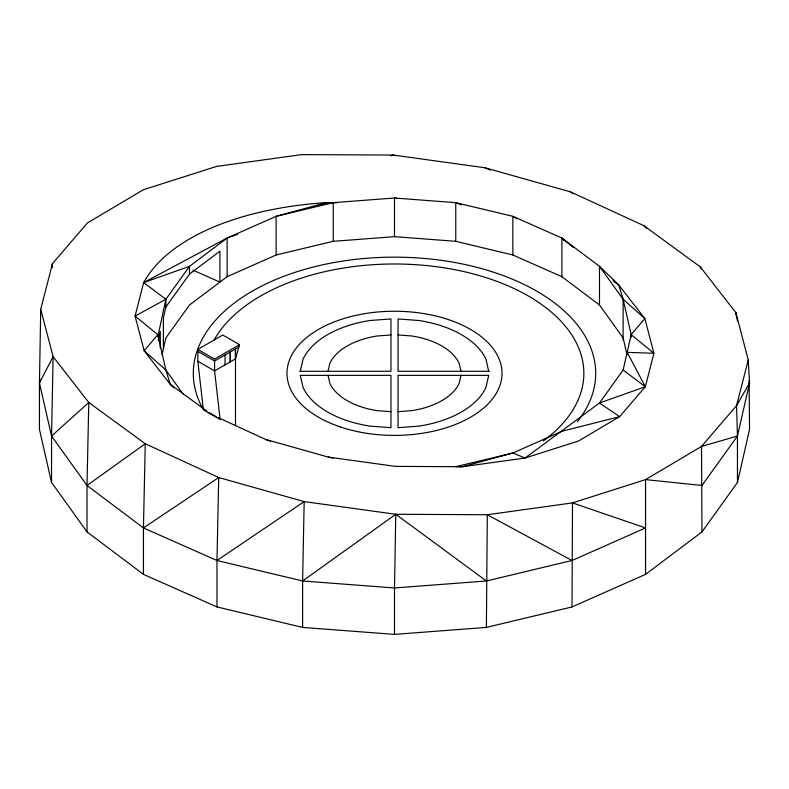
<?xml version="1.0" encoding="UTF-8"?>
<svg xmlns="http://www.w3.org/2000/svg" width="789" height="789" viewBox="0 0 789 789"><rect width="100%" height="100%" fill="white"/><g stroke="black" fill="none" stroke-linecap="round" stroke-linejoin="round"><path stroke-width="1.18" d="M390.949 411.7L390.949 375.367L300.284 375.367L303.045 387.468A94.68 54.668 0 0 0 369.992 426.119L390.949 427.717L390.949 411.7L377.172 410.655A66.947 38.651 0 0 1 329.832 383.326L328.017 375.367M299.82 371.274L390.949 371.274L390.949 318.924L369.992 320.521A94.68 54.668 0 0 0 303.045 359.173L300.284 371.274M398.05 411.7L398.05 427.717L419.008 426.119A94.68 54.668 0 0 0 485.955 387.468L488.716 375.367L398.05 375.367L398.05 411.7L411.828 410.655A66.947 38.651 0 0 0 459.168 383.326L460.983 375.367M488.716 371.274L485.955 359.173A94.68 54.668 0 0 0 419.008 320.521L398.05 318.924L398.05 371.274L489.18 371.274M572.025 606.938L572.498 502.899L645.56 479.613L701.51 446.446L737.449 436.041L749.55 382.981L748.268 360.031L735.881 312.681L700.228 266.83L643.735 225.595L570.269 191.796L484.821 167.732L393.218 155.048L301.694 154.605L216.502 166.43L143.44 189.715L87.49 222.883L52.459 263.674L40.732 309.298L39.45 382.981L39.45 429.413L51.551 482.464L87.017 531.904L143.44 574.362L216.975 606.938L302.611 627.413L394.5 634.395L486.389 627.413L572.025 606.938L645.56 574.362L701.983 531.904L737.449 482.464L749.55 429.413L749.086 380.604M52.409 267.353L52.459 263.674L52.054 267.323M486.389 627.413L487.306 514.734L572.498 502.899L645.56 527.93L572.025 560.506L486.389 580.98L394.5 587.973L302.611 580.98L216.975 560.506L143.44 527.93L87.017 485.472L51.551 436.041L39.45 382.981L39.844 379.331M40.732 309.298L53.119 356.648L88.772 402.508L145.265 443.734L218.731 477.532L304.179 501.597L395.782 514.28L394.5 587.973L394.5 634.395M51.551 482.464L51.551 436.041L53.119 356.648L39.45 382.981M87.017 531.904L87.017 485.472L88.772 402.508L51.551 436.041M216.975 606.938L216.975 560.506L218.731 477.532L143.44 527.93L143.44 574.362M302.611 627.413L302.611 580.98L304.179 501.597L216.975 560.506M143.44 527.93L145.265 443.734L87.017 485.472M157.8 336.873L165.868 299.297L189.508 266.337L227.124 238.031L276.15 216.314L326.449 202.615L337.426 202.674M158.293 340.217L160.285 331.488L160.285 348.136M173.797 387.793L170.306 384.411L144.16 350.789L135.077 316.064L143.667 282.6L165.868 299.297L165.868 307.029L163.382 317.937L163.382 348.856M162.09 354.508L165.868 337.948L189.508 304.988L227.124 276.692L276.15 254.975L333.234 241.316L394.5 236.661L455.766 241.316L512.85 254.975L561.876 276.692L599.492 304.988L623.132 337.948L626.9 354.458M328.017 371.274L329.832 363.315A66.947 38.651 0 0 1 377.172 335.986L390.949 334.94M218.326 417.687L265.607 439.434L328.263 457.078L395.447 466.388L462.551 466.713L525.03 458.044L599.492 402.992L623.132 370.031L631.2 334.664L623.132 299.297L618.694 284.918L599.492 266.337L561.876 238.031L512.85 216.314L455.766 202.665L394.5 198.009L333.234 202.665L326.449 202.615L318.361 205.505M599.492 304.988L599.492 266.337L623.132 299.297L644.84 318.549L631.2 334.664L653.923 353.275L627.166 352.348L645.333 386.728L599.492 402.992L619.641 416.641L561.876 431.297L512.85 453.014L462.551 466.713L455.766 466.664L512.85 453.014L525.03 458.044L578.613 440.962L619.641 416.641L645.333 386.728L653.923 353.275L644.84 318.549L618.694 284.918L613.014 280.233M748.268 360.031L736.541 405.654L737.449 436.041L737.449 482.464M235.497 358.581L239.521 344.675L222.784 335.019L197.842 349.419L197.842 361.234L203.355 409.816L220.092 419.482L214.578 370.899L214.578 359.084L239.521 344.675M749.55 382.981L736.541 405.654L701.51 446.446L701.983 531.904M165.868 307.029L189.508 274.069L219.924 251.188L219.924 282.107L192.95 270.154M737.449 436.041L701.983 485.472L645.56 479.613L645.56 574.362M165.868 299.297L135.077 316.064L157.8 334.664L144.16 350.789L165.868 370.031L183.058 394.007M302.611 580.98L395.782 514.28L487.306 514.734L572.025 560.506M238.87 346.992L214.578 361.017L197.842 351.352M189.508 274.069L189.508 266.337L143.667 282.6L227.124 238.031L237.519 234.333M390.89 155.818L393.218 155.048L395.545 155.798M398.05 334.94L411.828 335.986A66.947 38.651 0 0 1 459.168 363.315L460.983 371.274M396.906 198.522L394.5 198.009L394.5 236.661M328.263 457.078L333.086 458.113M461.397 204.933L455.766 202.665L455.766 241.316M265.607 439.434L270.114 441.248M484.821 167.732L490.413 170.158M216.127 416.671L208.769 412.489M197.842 349.419L214.578 359.084M197.842 361.234L214.578 370.899L235.497 358.827L235.408 348.985M517.071 218.829L512.85 216.314L512.85 254.975M570.269 191.796L573.406 193.719M613.763 281.318L618.694 284.918M206.797 411.049L170.306 384.411L165.868 370.031L157.8 334.664M395.782 514.28L486.389 580.98M623.132 370.031L645.333 386.728M561.876 276.692L561.876 238.031L573.238 247.411M643.735 225.595L646.428 228.129M561.876 238.031L564.303 240.665M700.228 266.83L701.47 268.931M737.498 321.024L735.881 312.681L736.088 314.979M631.2 334.664L631.2 337.081M623.132 299.297L623.132 340.384M333.234 241.316L333.234 202.665L276.15 216.314L276.15 254.975M235.497 348.935L235.497 425.084M230.349 351.904L230.349 361.796M230.181 352.002L230.181 361.895M227.124 238.031L227.124 276.692M225.033 354.981L225.033 364.863M143.667 282.6A260.37 131.171 5.6 0 1 326.449 202.615M197.802 348.906A201.195 116.161 0 0 1 457.985 263.092A201.195 116.161 0 0 1 577.351 421.77M202.793 408.564A201.195 116.161 0 0 1 196.984 351.204M214.164 339.97A189.36 109.326 0 0 1 483.391 276.791A189.36 109.326 0 0 1 543.246 440.972M340.74 427.086A107.531 62.084 0 0 0 502.031 373.315A107.531 62.084 0 0 0 340.74 319.555A107.531 62.084 0 0 0 340.74 427.086"/></g></svg>
